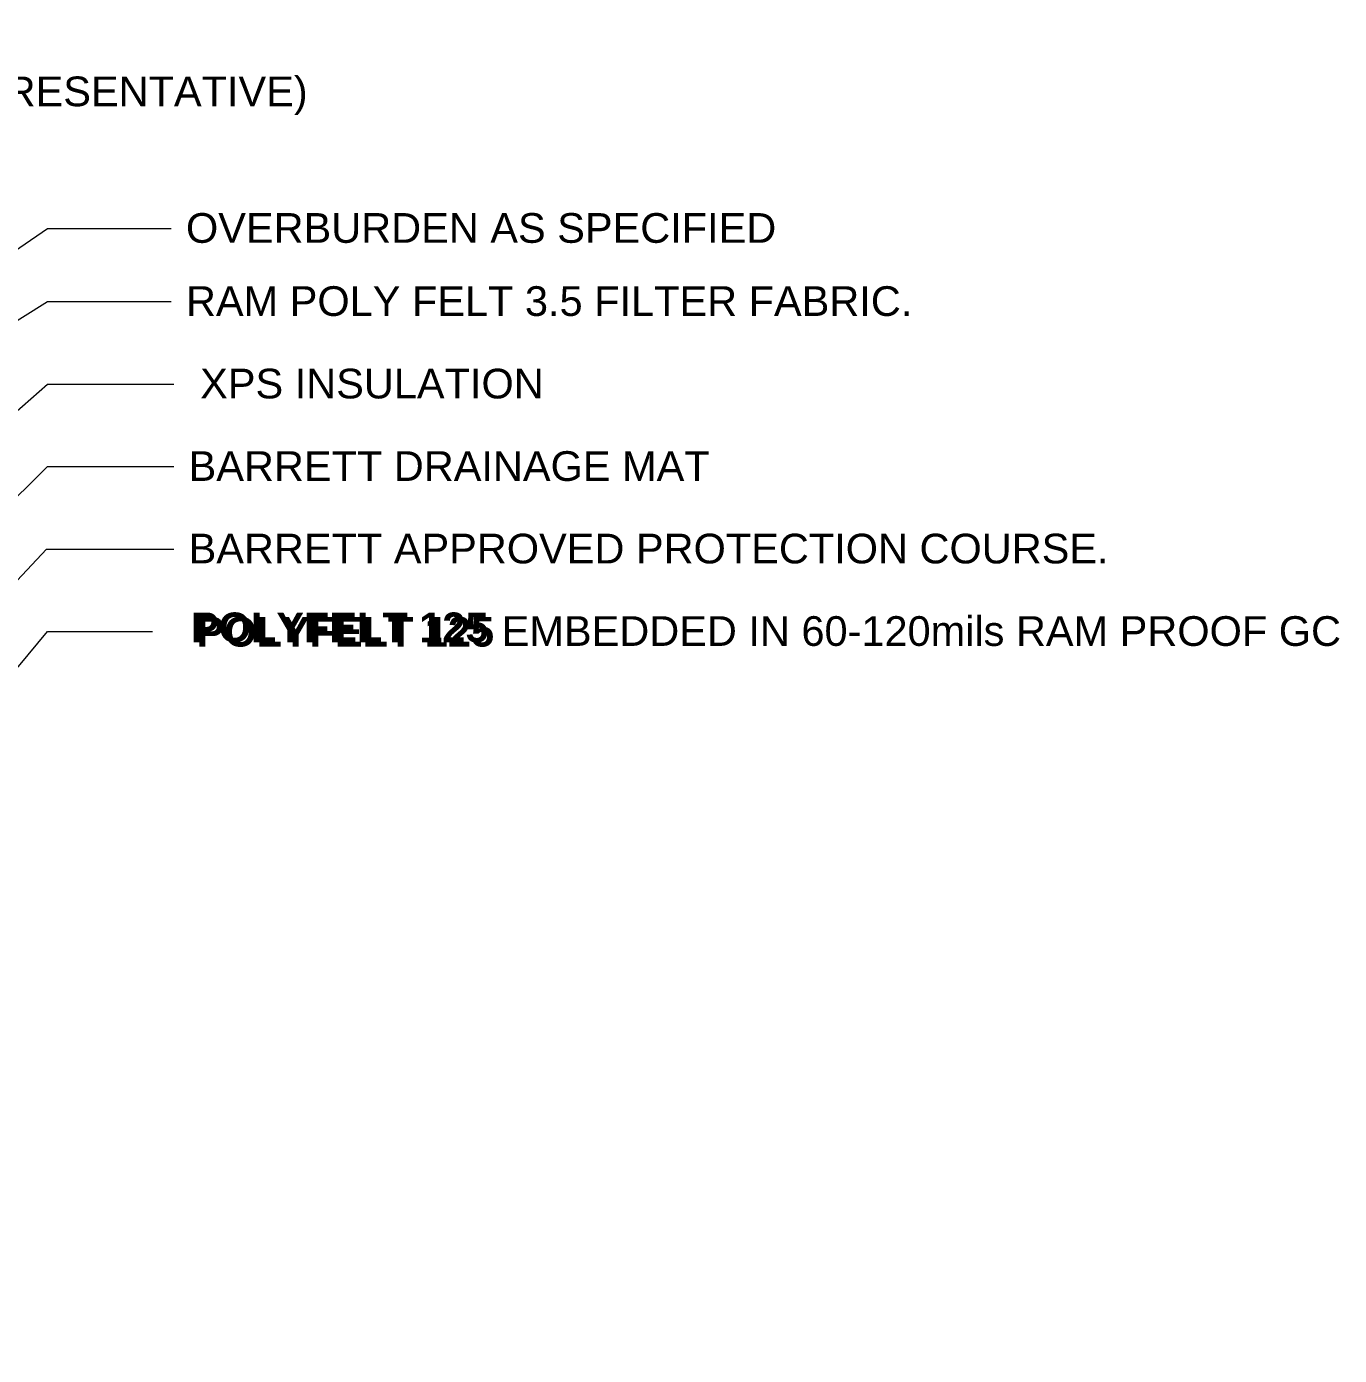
# Model space of a CAD drawing. Header units: inches. Extents: x -0.6 to 92.7, y 0 to 63.4.
# Drawn here: x 60.93 to 92.75, y 11.55 to 43.77 of the extents above; entities that cross this region are included whole.
import ezdxf
from ezdxf import colors
from ezdxf.entities.mleader import LeaderData, LeaderLine
from ezdxf.math import Vec2, Vec3

# ---------------------------------------------------------------- set-up
doc = ezdxf.new("R2010")
doc.units = ezdxf.units.IN
doc.header["$MEASUREMENT"] = 0
doc.layers.add('Text', color=20, linetype='Continuous', lineweight=0)
doc.styles.get("Standard").update_dxf_attribs({"font": 'arial.ttf'})

# ---------------------------------------------------------------- blocks, each defined once
blk = doc.blocks.new('_Dot')
at = {"color": 0, "linetype": 'ByBlock', "lineweight": -2}
blk.add_line((-0.5, 0), (-1, 0), dxfattribs=at)
at = {"color": 0, "linetype": 'ByBlock', "const_width": 0.5}
blk.add_lwpolyline([(-0.25, 0, 1), (0.25, 0, 1)], format="xyb", close=True, dxfattribs=at)

msp = doc.modelspace()

# ---------------------------------------------------------------- texts
at = {"layer": 'Text', "color": 7, "insert": (64.91309, 29.56344), "char_height": 0.72, "width": 8.453108, "attachment_point": 1}
msp.add_mtext('{\\fArial|b1|i0|c0|p34;POLYFELT 125}', dxfattribs=at)
at = {"layer": 'Text', "insert": (65.04848, 29.45653), "char_height": 0.72, "attachment_point": 1}
msp.add_mtext('{\\fArial|b1|i0|c0|p34;\\C140;\\c16760576;POLYFELT 125}', dxfattribs=at)

# ---------------------------------------------------------------- leaders
at = {"layer": 'Text'}
ml = msp.add_multileader_mtext('Standard', dxfattribs=at)
ml.set_content('RAM HDR 327 SET IN RAM PROOF GC TYPICAL ALL 90 DEGREE BASE FLASHINGS \\Por POLYFELT 125 VP EMBEDDED IN RAM PROOF GC *(CONSULT A BARRETT REPRESENTATIVE)', color=256)
ml.set_leader_properties(color=256, lineweight=0)
ml.set_arrow_properties(name='DOT')
ml.build(insert=Vec2(0, 0))
ml.multileader.update_dxf_attribs({"text_left_attachment_type": 2, "text_right_attachment_type": 2, "dogleg_length": 0.36, "arrow_head_size": 0.5})
ctx = ml.context
ctx.base_point, ctx.char_height, ctx.arrow_head_size, ctx.landing_gap_size, ctx.plane_origin = Vec3(20.66152, 42.67995), 0.72, 0.5, 0.36, Vec3(10.64875, 26.13178)
ctx.left_attachment, ctx.right_attachment = 2, 2
notes = []
notes.append((ctx, [(1, (1, 1, 0), (18.21698, 42.67995), (1, 0), 2.44454, [(0, [(10.81466, 26.81415)], 0, [])])]))
ctx.mtext.insert, ctx.mtext.defined_height, ctx.mtext.flow_direction = Vec3(21.02152, 43.75855), 3.22093, 5
ml = msp.add_multileader_mtext('Standard', dxfattribs=at)
ml.set_content('OVERBURDEN AS SPECIFIED', color=256)
ml.set_leader_properties(color=256, lineweight=0)
ml.set_arrow_properties(name='DOT')
ml.build(insert=Vec2(0, 0))
ml.multileader.update_dxf_attribs({"text_left_attachment_type": 2, "text_right_attachment_type": 2, "dogleg_length": 11.28087, "arrow_head_size": 0.5})
ctx = ml.context
ctx.base_point, ctx.char_height, ctx.arrow_head_size, ctx.landing_gap_size, ctx.plane_origin = Vec3(64.43083, 38.8742), 0.72, 0.5, 0.36, Vec3(39.5613, 33.90506)
ctx.left_attachment, ctx.right_attachment = 2, 2
notes.append((ctx, [(0, (1, 1, 0), (61.43083, 38.8742), (1, 0), 3, [(0, [(54.7743, 34.28995)], 0, [])])]))
ctx.mtext.insert, ctx.mtext.flow_direction = Vec3(64.79083, 39.24672), 5
ml = msp.add_multileader_mtext('Standard', dxfattribs=at)
ml.set_content('RAM POLY FELT 3.5 FILTER FABRIC.', color=256)
ml.set_leader_properties(color=256, lineweight=0)
ml.set_arrow_properties(name='DOT')
ml.build(insert=Vec2(0, 0))
ml.multileader.update_dxf_attribs({"text_left_attachment_type": 2, "text_right_attachment_type": 2, "dogleg_length": 0.36, "arrow_head_size": 0.5})
ctx = ml.context
ctx.base_point, ctx.char_height, ctx.arrow_head_size, ctx.landing_gap_size, ctx.plane_origin = Vec3(64.43083, 37.10131), 0.72, 0.5, 0.36, Vec3(45.7217, 31.52659)
ctx.left_attachment, ctx.right_attachment = 2, 2
notes.append((ctx, [(0, (1, 1, 0), (61.43083, 37.10131), (1, 0), 3, [(0, [(53.13164, 31.90772)], 0, [])])]))
ctx.mtext.insert, ctx.mtext.flow_direction = Vec3(64.79083, 37.47384), 5
ml = msp.add_multileader_mtext('Standard', dxfattribs=at)
ml.set_content(' XPS INSULATION', color=256)
ml.set_leader_properties(color=256, lineweight=0)
ml.set_arrow_properties(name='DOT')
ml.build(insert=Vec2(0, 0))
ml.multileader.update_dxf_attribs({"text_left_attachment_type": 2, "text_right_attachment_type": 2, "dogleg_length": 0.36, "arrow_head_size": 0.5})
ctx = ml.context
ctx.base_point, ctx.char_height, ctx.arrow_head_size, ctx.landing_gap_size, ctx.plane_origin = Vec3(64.4946, 35.10131), 0.72, 0.5, 0.36, Vec3(59.81955, 28.83246)
ctx.left_attachment, ctx.right_attachment = 2, 2
notes.append((ctx, [(0, (1, 1, 0), (61.43083, 35.10131), (1, 0), 3.06377, [(0, [(54.01833, 28.58923)], 0, [])])]))
ctx.mtext.insert, ctx.mtext.flow_direction = Vec3(64.8546, 35.47384), 5
ml = msp.add_multileader_mtext('Standard', dxfattribs=at)
ml.set_content('BARRETT DRAINAGE MAT', color=256)
ml.set_leader_properties(color=256, lineweight=0)
ml.set_arrow_properties(name='DOT')
ml.build(insert=Vec2(0, 0))
ml.multileader.update_dxf_attribs({"text_left_attachment_type": 2, "text_right_attachment_type": 2, "dogleg_length": 0.36, "arrow_head_size": 0.5})
ctx = ml.context
ctx.base_point, ctx.char_height, ctx.arrow_head_size, ctx.landing_gap_size, ctx.plane_origin = Vec3(64.4946, 33.10131), 0.72, 0.5, 0.36, Vec3(60.7098, 25.94939)
ctx.left_attachment, ctx.right_attachment = 2, 2
notes.append((ctx, [(0, (1, 1, 0), (61.43083, 33.10131), (1, 0), 3.06377, [(0, [(54.17296, 25.89983)], 0, [])])]))
ctx.mtext.insert, ctx.mtext.flow_direction = Vec3(64.8546, 33.47384), 5
ml = msp.add_multileader_mtext('Standard', dxfattribs=at)
ml.set_content('BARRETT APPROVED PROTECTION COURSE.', color=256)
ml.set_leader_properties(color=256, lineweight=0)
ml.set_arrow_properties(name='DOT')
ml.build(insert=Vec2(0, 0))
ml.multileader.update_dxf_attribs({"text_left_attachment_type": 2, "text_right_attachment_type": 2, "dogleg_length": 0.36, "arrow_head_size": 0.5})
ctx = ml.context
ctx.base_point, ctx.char_height, ctx.arrow_head_size, ctx.landing_gap_size, ctx.plane_origin = Vec3(64.4946, 31.10131), 0.72, 0.5, 0.36, Vec3(60.60581, 25.10264)
ctx.left_attachment, ctx.right_attachment = 2, 2
notes.append((ctx, [(0, (1, 1, 0), (61.41194, 31.10131), (1, 0), 3.08266, [(0, [(55.78105, 25.10264)], 0, [])])]))
ctx.mtext.insert, ctx.mtext.flow_direction = Vec3(64.8546, 31.47384), 5
ml = msp.add_multileader_mtext('Standard', dxfattribs=at)
ml.set_content('{\\C7;                             }EMBEDDED IN 60-120mils RAM PROOF GC ', color=256)
ml.set_leader_properties(color=256, lineweight=0)
ml.set_arrow_properties(name='DOT')
ml.build(insert=Vec2(0, 0))
ml.multileader.update_dxf_attribs({"text_left_attachment_type": 2, "text_right_attachment_type": 2, "dogleg_length": 0.36, "arrow_head_size": 0.5, "scale": 8})
ctx = ml.context
ctx.base_point, ctx.scale, ctx.char_height, ctx.arrow_head_size, ctx.landing_gap_size, ctx.plane_origin = Vec3(63.97956, 29.10131), 8, 0.72, 0.5, 0.36, Vec3(54.5949, 34.20398)
ctx.left_attachment, ctx.right_attachment = 2, 2
notes.append((ctx, [(0, (1, 1, 0), (61.43083, 29.10131), (1, 0), 2.54873, [(0, [(57.68201, 24.58554)], 0, [])])]))
ctx.mtext.insert, ctx.mtext.flow_direction = Vec3(64.33956, 29.47384), 5
for ctx, leaders in notes:
    for number, flags, end, landing, length, lines in leaders:
        leader = LeaderData()
        leader.index, (leader.has_last_leader_line, leader.has_dogleg_vector, leader.attachment_direction) = number, flags
        leader.last_leader_point, leader.dogleg_vector, leader.dogleg_length = Vec3(end), Vec3(landing), length
        for number, points, colour, breaks in lines:
            line = LeaderLine()
            line.index, line.vertices, line.color, line.breaks = number, Vec3.list(points), colors.encode_raw_color(colour), breaks
            leader.lines.append(line)
        ctx.leaders.append(leader)

doc.saveas('drawing.dxf')
